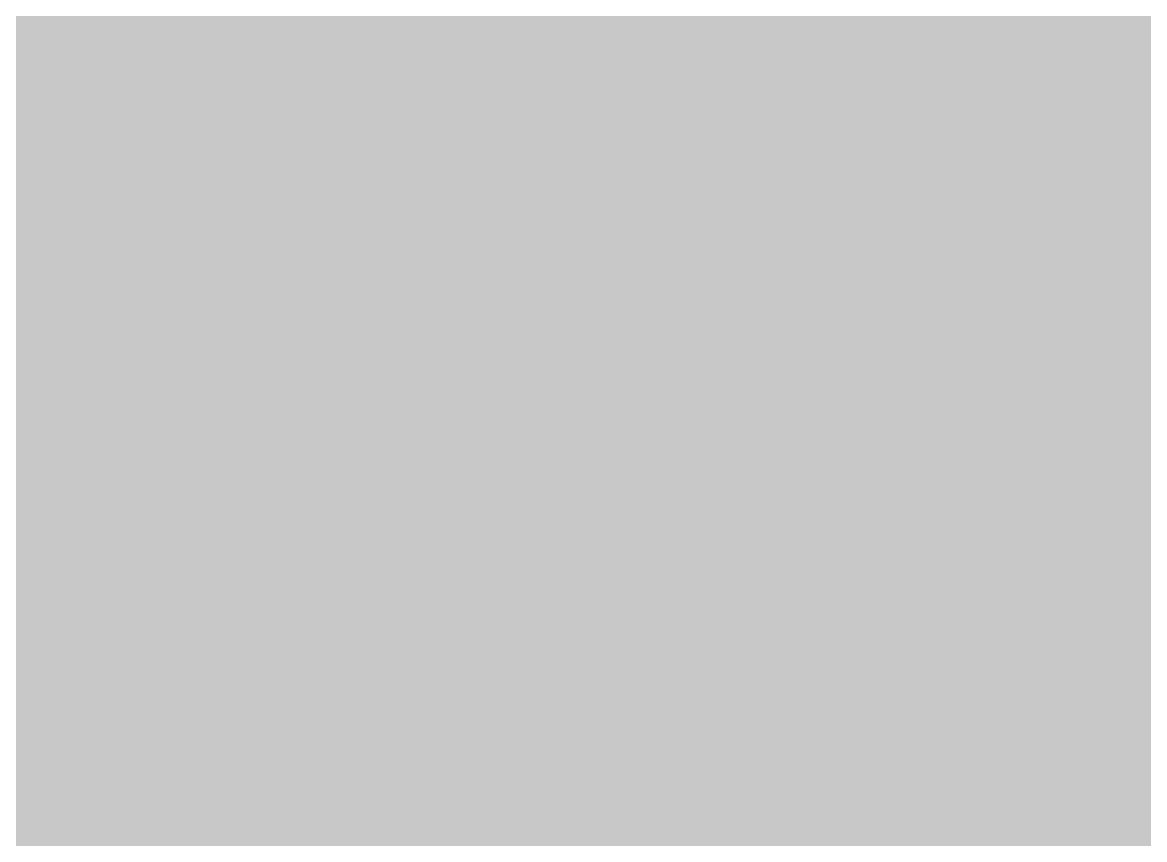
# Model space of a CAD drawing. Header units: metres. Extents: x 294 to 1101, y -498 to -355.
# Drawn here: x 620.48652 to 620.52085, y -471.24493 to -471.21993 of the extents above; entities that cross this region are included whole.
import ezdxf

# ---------------------------------------------------------------- set-up
doc = ezdxf.new("R2010")
doc.units = ezdxf.units.M
doc.layers.add('wall', color=7, linetype='Continuous', lineweight=25)

msp = doc.modelspace()

# ---------------------------------------------------------------- hatches: boundary and pattern name
at = {"layer": 'wall'}
h = msp.add_hatch(color=256, dxfattribs=at)
h.dxf.hatch_style = 1
h.paths.add_polyline_path([(630.358345, -471.194932), (626.385538, -471.194932), (625.98031, -471.194932), (625.9791, -471.194932), (625.977428, -471.194932), (625.975697, -471.194932), (625.973915, -471.194932), (625.97209, -471.194932), (625.970228, -471.194932), (625.968336, -471.194932), (625.966422, -471.194932), (625.964494, -471.194932), (625.962559, -471.194932), (625.960625, -471.194932), (625.9587, -471.194932), (625.956791, -471.194932), (625.954905, -471.194932), (625.95305, -471.194932), (625.951234, -471.194932), (625.949463, -471.194932), (625.947745, -471.194932), (625.946086, -471.194932), (625.944493, -471.194932), (625.942972, -471.194932), (625.51819, -471.194932), (625.516748, -471.194932), (625.515389, -471.194932), (625.514119, -471.194932), (625.512944, -471.194932), (625.511867, -471.194932), (625.510894, -471.194932), (625.510027, -471.194932), (625.509271, -471.194932), (625.508628, -471.194932), (625.508101, -471.194932), (625.507693, -471.194932), (625.507403, -471.194932), (625.507235, -471.194932), (625.507187, -471.194932), (625.107356, -471.194932), (620.680437, -471.194932), (618.373426, -471.194932), (617.751091, -471.194932), (617.425423, -471.194932), (617.41953, -471.194932), (617.416145, -471.194932), (617.410455, -471.194932), (617.410074, -471.194932), (617.127918, -471.194932), (617.121378, -471.194932), (617.114866, -471.194932), (617.108409, -471.194932), (617.102036, -471.194932), (617.095774, -471.194932), (617.08965, -471.194932), (617.08369, -471.194932), (617.077918, -471.194932), (617.072361, -471.194932), (617.067042, -471.194932), (617.057208, -471.194932), (617.048583, -471.194932), (617.041316, -471.194932), (617.038231, -471.194932), (617.031326, -471.194932), (617.02984, -471.194932), (617.028774, -471.194932), (617.028133, -471.194932), (617.027918, -471.194932), (615.32617, -471.194932), (615.32617, -471.394932), (630.358345, -471.394932)])

doc.saveas('drawing.dxf')
